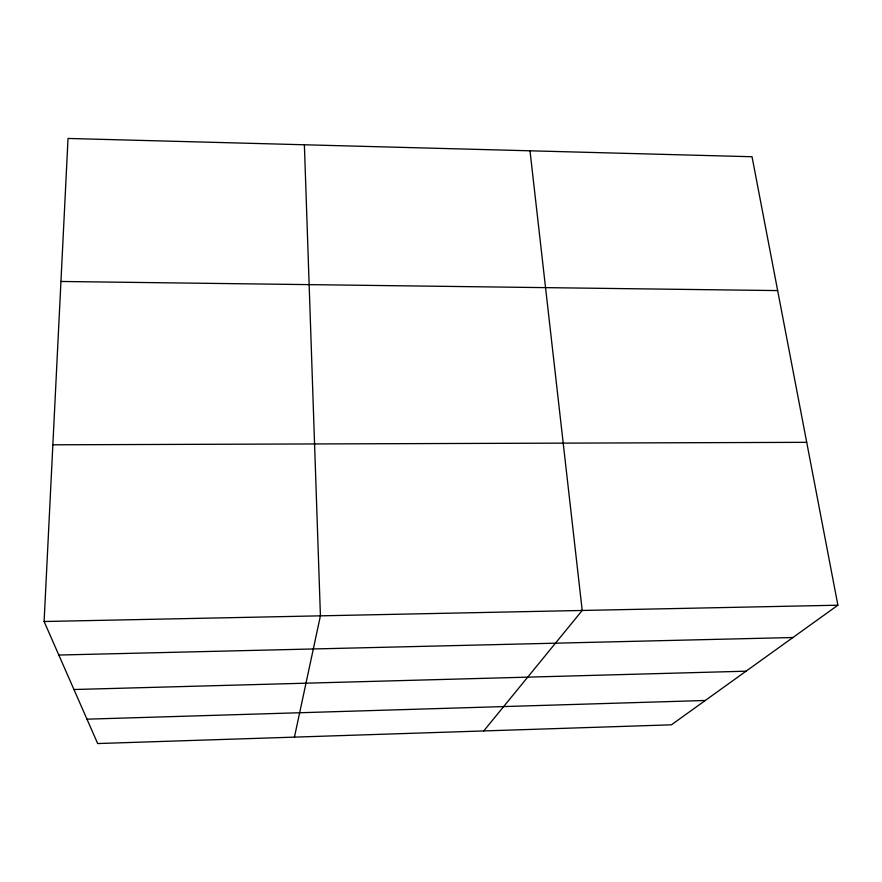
<?xml version="1.0" encoding="UTF-8"?>
<svg xmlns="http://www.w3.org/2000/svg" width="882" height="882" viewBox="0 0 882 882"><rect width="100%" height="100%" fill="white"/><g stroke="black" fill="none" stroke-linecap="round" stroke-linejoin="round"><path stroke-width="1.32" d="M44.1 621.512L68.035 138.452L752.037 156.742L837.9 605.206L671.411 724.817L97.67 743.548L44.1 621.512L837.9 605.206M294.434 737.12L320.42 615.834L304.378 144.78M483.744 730.935L582.208 610.454L530.005 150.811M86.976 719.172L705.269 700.484M73.956 689.515L746.051 671.191M58.818 655.039L792.907 637.521M52.854 444.804L806.721 442.334M60.957 281.468L777.67 290.586"/></g></svg>
